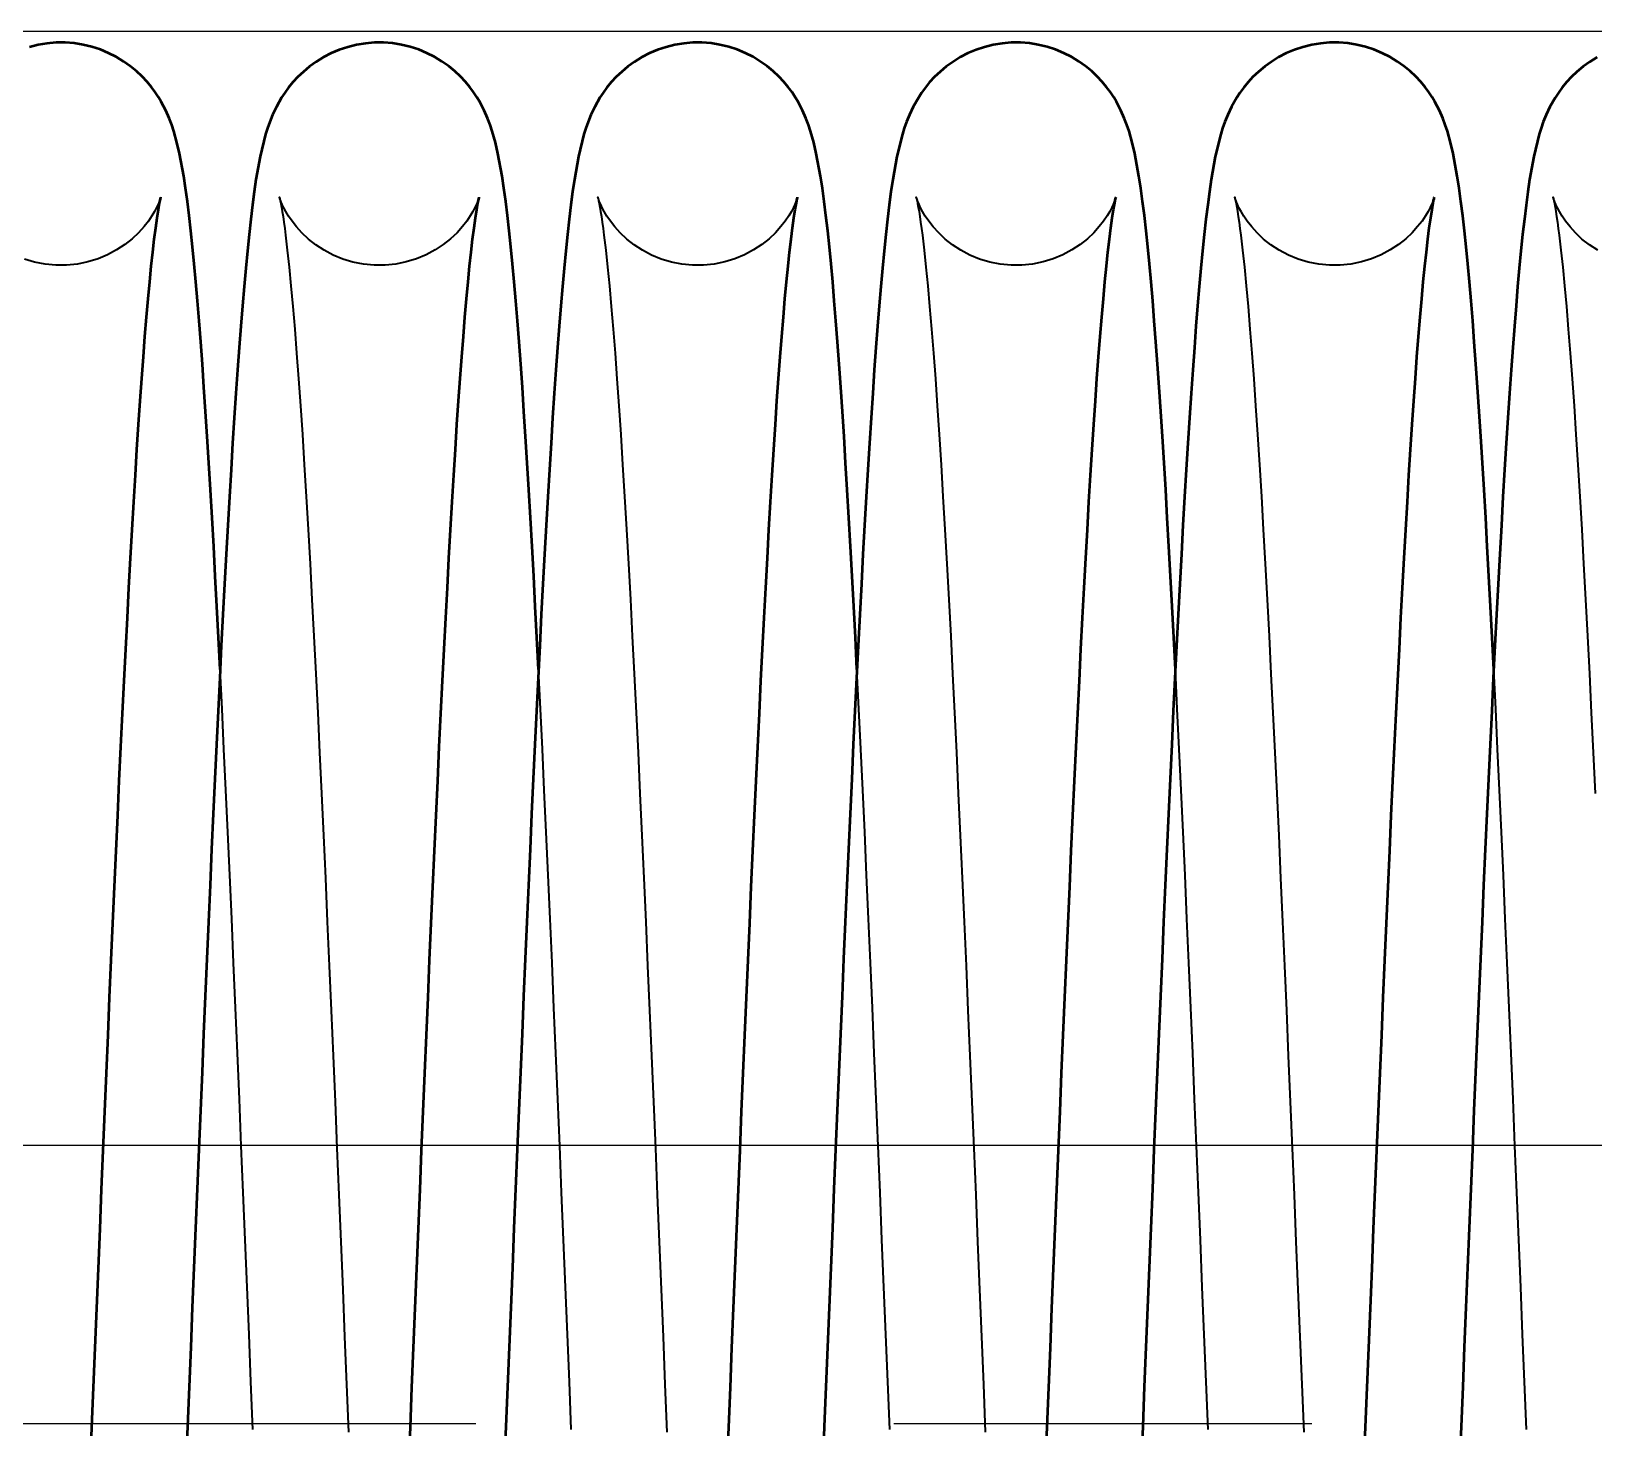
# Model space of a CAD drawing. Header units: millimetres. Extents: x 1448 to 104164, y -19509 to -89.
# Drawn here: x 4319.8 to 4375.9, y -1763.6 to -1713.4 of the extents above; entities that cross this region are included whole.
import ezdxf

# ---------------------------------------------------------------- set-up
doc = ezdxf.new("R2010")
doc.units = ezdxf.units.MM
doc.header["$LTSCALE"] = 60
doc.header["$MEASUREMENT"] = 0
doc.linetypes.add('CENTER', pattern=[2, 1.25, -0.25, 0.25, -0.25])
doc.layers.get('0').update_dxf_attribs({"linetype": 'CONTINUOUS'})
doc.layers.add('cen', color=14, linetype='CONTINUOUS')
doc.layers.add('가려진 것(ISO)', color=7, linetype='CONTINUOUS', lineweight=35)
doc.layers.add('가시적인 것(ISO)', color=7, linetype='CONTINUOUS', lineweight=50)

# ---------------------------------------------------------------- blocks, each defined once
blk = doc.blocks.new('토션스프링1234567')
at = {"layer": '가려진 것(ISO)', "flags": 128}
for points in [[(21462927.904, -50952962.618), (21462928.202, -50952962.424), (21462928.467, -50952962.215), (21462928.699, -50952961.997), (21462928.895, -50952961.781), (21462929.054, -50952961.577), (21462929.18, -50952961.391), (21462929.277, -50952961.228), (21462929.35, -50952961.09), (21462929.403, -50952960.978), (21462929.441, -50952960.888), (21462929.468, -50952960.819), (21462929.486, -50952960.769), (21462929.503, -50952960.715), (21462929.504, -50952960.714), (21462929.494, -50952960.754), (21462929.478, -50952960.829), (21462929.457, -50952960.936), (21462929.432, -50952961.07), (21462929.406, -50952961.228), (21462929.378, -50952961.408), (21462929.349, -50952961.61), (21462929.318, -50952961.832), (21462929.287, -50952962.074), (21462929.223, -50952962.615), (21462929.157, -50952963.225), (21462929.091, -50952963.901), (21462929.024, -50952964.643), (21462928.957, -50952965.447), (21462928.889, -50952966.312), (21462928.82, -50952967.234), (21462928.752, -50952968.211), (21462928.683, -50952969.239), (21462928.615, -50952970.323), (21462928.546, -50952971.459), (21462928.477, -50952972.645), (21462928.408, -50952973.878), (21462928.339, -50952975.155), (21462928.27, -50952976.474), (21462928.201, -50952977.832), (21462928.132, -50952979.225), (21462928.063, -50952980.658), (21462927.994, -50952982.129)], [(21462933.763, -50952960.709), (21462933.771, -50952960.734), (21462933.799, -50952960.816), (21462933.825, -50952960.885), (21462933.863, -50952960.974), (21462933.915, -50952961.086), (21462933.988, -50952961.222), (21462934.083, -50952961.383), (21462934.208, -50952961.568), (21462934.365, -50952961.771), (21462934.559, -50952961.987), (21462934.79, -50952962.205), (21462935.053, -50952962.415), (21462935.349, -50952962.609), (21462935.673, -50952962.782), (21462936.018, -50952962.926), (21462936.382, -50952963.038), (21462936.76, -50952963.114), (21462937.145, -50952963.154), (21462937.532, -50952963.155), (21462937.918, -50952963.117), (21462938.296, -50952963.042), (21462938.66, -50952962.933), (21462939.007, -50952962.79), (21462939.333, -50952962.618), (21462939.63, -50952962.424), (21462939.896, -50952962.215), (21462940.127, -50952961.997), (21462940.323, -50952961.781), (21462940.483, -50952961.577), (21462940.609, -50952961.391), (21462940.706, -50952961.228), (21462940.778, -50952961.09), (21462940.832, -50952960.978), (21462940.87, -50952960.888), (21462940.897, -50952960.819), (21462940.915, -50952960.769), (21462940.932, -50952960.715), (21462940.932, -50952960.714), (21462940.923, -50952960.754), (21462940.907, -50952960.829), (21462940.885, -50952960.936), (21462940.861, -50952961.07), (21462940.834, -50952961.228), (21462940.806, -50952961.408), (21462940.777, -50952961.61), (21462940.747, -50952961.832), (21462940.716, -50952962.074), (21462940.651, -50952962.615), (21462940.586, -50952963.225), (21462940.52, -50952963.901), (21462940.453, -50952964.643), (21462940.385, -50952965.447), (21462940.317, -50952966.312), (21462940.249, -50952967.234), (21462940.18, -50952968.211), (21462940.112, -50952969.239), (21462940.043, -50952970.323), (21462939.975, -50952971.459), (21462939.906, -50952972.645), (21462939.837, -50952973.878), (21462939.768, -50952975.155), (21462939.699, -50952976.474), (21462939.63, -50952977.832), (21462939.561, -50952979.225), (21462939.492, -50952980.658), (21462939.423, -50952982.129), (21462939.354, -50952983.633), (21462939.284, -50952985.169), (21462939.215, -50952986.732), (21462939.146, -50952988.319), (21462939.077, -50952989.926), (21462939.008, -50952991.551), (21462938.939, -50952993.196), (21462938.87, -50952994.86), (21462938.801, -50952996.54), (21462938.732, -50952998.233), (21462938.662, -50952999.935), (21462938.593, -50953001.642), (21462938.524, -50953003.351), (21462938.455, -50953005.058)], [(21462945.192, -50952960.709), (21462945.199, -50952960.734), (21462945.228, -50952960.816), (21462945.254, -50952960.885), (21462945.291, -50952960.974), (21462945.344, -50952961.086), (21462945.416, -50952961.222), (21462945.512, -50952961.383), (21462945.636, -50952961.568), (21462945.794, -50952961.771), (21462945.988, -50952961.987), (21462946.218, -50952962.205), (21462946.482, -50952962.415), (21462946.778, -50952962.609), (21462947.101, -50952962.782), (21462947.447, -50952962.926), (21462947.811, -50952963.038), (21462948.188, -50952963.114), (21462948.573, -50952963.154), (21462948.96, -50952963.155), (21462949.346, -50952963.117), (21462949.725, -50952963.042), (21462950.089, -50952962.933), (21462950.436, -50952962.79), (21462950.761, -50952962.618), (21462951.059, -50952962.424), (21462951.324, -50952962.215), (21462951.556, -50952961.997), (21462951.752, -50952961.781), (21462951.911, -50952961.577), (21462952.037, -50952961.391), (21462952.134, -50952961.228), (21462952.207, -50952961.09), (21462952.26, -50952960.978), (21462952.298, -50952960.888), (21462952.325, -50952960.819), (21462952.343, -50952960.769), (21462952.36, -50952960.715), (21462952.361, -50952960.714), (21462952.352, -50952960.754), (21462952.335, -50952960.829), (21462952.314, -50952960.936), (21462952.289, -50952961.07), (21462952.263, -50952961.228), (21462952.235, -50952961.408), (21462952.206, -50952961.61), (21462952.175, -50952961.832), (21462952.144, -50952962.074), (21462952.08, -50952962.615), (21462952.014, -50952963.225), (21462951.948, -50952963.901), (21462951.881, -50952964.643), (21462951.814, -50952965.447), (21462951.746, -50952966.312), (21462951.677, -50952967.234), (21462951.609, -50952968.211), (21462951.541, -50952969.239), (21462951.472, -50952970.323), (21462951.403, -50952971.459), (21462951.334, -50952972.645), (21462951.265, -50952973.878), (21462951.196, -50952975.155), (21462951.127, -50952976.474), (21462951.058, -50952977.832), (21462950.99, -50952979.225), (21462950.921, -50952980.658), (21462950.852, -50952982.129), (21462950.782, -50952983.633), (21462950.713, -50952985.169), (21462950.644, -50952986.732), (21462950.575, -50952988.319), (21462950.506, -50952989.926), (21462950.437, -50952991.551), (21462950.368, -50952993.196), (21462950.299, -50952994.86), (21462950.229, -50952996.54), (21462950.16, -50952998.233), (21462950.091, -50952999.935), (21462950.022, -50953001.642), (21462949.953, -50953003.351), (21462949.884, -50953005.058)], [(21462956.62, -50952960.709), (21462956.628, -50952960.734), (21462956.656, -50952960.816), (21462956.682, -50952960.885), (21462956.72, -50952960.974), (21462956.773, -50952961.086), (21462956.845, -50952961.222), (21462956.94, -50952961.383), (21462957.065, -50952961.568), (21462957.222, -50952961.771), (21462957.417, -50952961.987), (21462957.647, -50952962.205), (21462957.911, -50952962.415), (21462958.206, -50952962.609), (21462958.53, -50952962.782), (21462958.875, -50952962.926), (21462959.239, -50952963.038), (21462959.617, -50952963.114), (21462960.002, -50952963.154), (21462960.389, -50952963.155), (21462960.775, -50952963.117), (21462961.153, -50952963.042), (21462961.517, -50952962.933), (21462961.864, -50952962.79), (21462962.19, -50952962.618), (21462962.487, -50952962.424), (21462962.753, -50952962.215), (21462962.984, -50952961.997), (21462963.181, -50952961.781), (21462963.34, -50952961.577), (21462963.466, -50952961.391), (21462963.563, -50952961.228), (21462963.635, -50952961.09), (21462963.689, -50952960.978), (21462963.727, -50952960.888), (21462963.754, -50952960.819), (21462963.772, -50952960.769), (21462963.789, -50952960.715), (21462963.789, -50952960.714), (21462963.78, -50952960.754), (21462963.764, -50952960.829), (21462963.742, -50952960.936), (21462963.718, -50952961.07), (21462963.691, -50952961.228), (21462963.663, -50952961.408), (21462963.634, -50952961.61), (21462963.604, -50952961.832), (21462963.573, -50952962.074), (21462963.509, -50952962.615), (21462963.443, -50952963.225), (21462963.377, -50952963.901), (21462963.31, -50952964.643), (21462963.242, -50952965.447), (21462963.174, -50952966.312), (21462963.106, -50952967.234), (21462963.038, -50952968.211), (21462962.969, -50952969.239), (21462962.901, -50952970.323), (21462962.832, -50952971.459), (21462962.763, -50952972.645), (21462962.694, -50952973.878), (21462962.625, -50952975.155), (21462962.556, -50952976.474), (21462962.487, -50952977.832), (21462962.418, -50952979.225), (21462962.349, -50952980.658), (21462962.28, -50952982.129), (21462962.211, -50952983.633), (21462962.142, -50952985.169), (21462962.072, -50952986.732), (21462962.003, -50952988.319), (21462961.934, -50952989.926), (21462961.865, -50952991.551), (21462961.796, -50952993.196), (21462961.727, -50952994.86), (21462961.658, -50952996.54), (21462961.589, -50952998.233), (21462961.519, -50952999.935), (21462961.45, -50953001.642), (21462961.381, -50953003.351), (21462961.312, -50953005.058)], [(21462968.049, -50952960.709), (21462968.056, -50952960.734), (21462968.085, -50952960.816), (21462968.111, -50952960.885), (21462968.148, -50952960.974), (21462968.201, -50952961.086), (21462968.273, -50952961.222), (21462968.369, -50952961.383), (21462968.494, -50952961.568), (21462968.651, -50952961.771), (21462968.845, -50952961.987), (21462969.075, -50952962.205), (21462969.339, -50952962.415), (21462969.635, -50952962.609), (21462969.958, -50952962.782), (21462970.304, -50952962.926), (21462970.668, -50952963.038), (21462971.045, -50952963.114), (21462971.43, -50952963.154), (21462971.817, -50952963.155), (21462972.203, -50952963.117), (21462972.582, -50952963.042), (21462972.946, -50952962.933), (21462973.293, -50952962.79), (21462973.618, -50952962.618), (21462973.916, -50952962.424), (21462974.181, -50952962.215), (21462974.413, -50952961.997), (21462974.609, -50952961.781), (21462974.769, -50952961.577), (21462974.894, -50952961.391), (21462974.992, -50952961.228), (21462975.064, -50952961.09), (21462975.117, -50952960.978), (21462975.156, -50952960.888), (21462975.182, -50952960.819), (21462975.2, -50952960.769), (21462975.218, -50952960.715), (21462975.218, -50952960.714), (21462975.209, -50952960.754), (21462975.192, -50952960.829), (21462975.171, -50952960.936), (21462975.146, -50952961.07), (21462975.12, -50952961.228), (21462975.092, -50952961.408), (21462975.063, -50952961.61), (21462975.032, -50952961.832), (21462975.001, -50952962.074), (21462974.937, -50952962.615), (21462974.872, -50952963.225), (21462974.805, -50952963.901), (21462974.738, -50952964.643), (21462974.671, -50952965.447), (21462974.603, -50952966.312), (21462974.535, -50952967.234), (21462974.466, -50952968.211), (21462974.398, -50952969.239), (21462974.329, -50952970.323), (21462974.26, -50952971.459), (21462974.191, -50952972.645), (21462974.122, -50952973.878), (21462974.053, -50952975.155), (21462973.984, -50952976.474), (21462973.915, -50952977.832), (21462973.847, -50952979.225), (21462973.778, -50952980.658), (21462973.709, -50952982.129), (21462973.639, -50952983.633), (21462973.57, -50952985.169), (21462973.501, -50952986.732), (21462973.432, -50952988.319), (21462973.363, -50952989.926), (21462973.294, -50952991.551), (21462973.225, -50952993.196), (21462973.156, -50952994.86), (21462973.087, -50952996.54), (21462973.017, -50952998.233), (21462972.948, -50952999.935), (21462972.879, -50953001.642), (21462972.81, -50953003.351), (21462972.741, -50953005.058)], [(21462979.478, -50952960.709), (21462979.485, -50952960.734), (21462979.514, -50952960.816), (21462979.539, -50952960.885), (21462979.577, -50952960.974), (21462979.63, -50952961.086), (21462979.702, -50952961.222), (21462979.797, -50952961.383), (21462979.922, -50952961.568), (21462980.08, -50952961.771), (21462980.274, -50952961.987), (21462980.504, -50952962.205), (21462980.768, -50952962.415), (21462981.063, -50952962.609), (21462981.387, -50952962.782), (21462981.732, -50952962.926), (21462982.096, -50952963.038), (21462982.474, -50952963.114), (21462982.859, -50952963.154), (21462983.246, -50952963.155), (21462983.632, -50952963.117), (21462984.01, -50952963.042), (21462984.375, -50952962.933)], [(21462930.459, -50953004.967), (21462930.528, -50953003.26), (21462930.597, -50953001.557), (21462930.666, -50952999.854), (21462930.735, -50952998.153), (21462930.804, -50952996.46), (21462930.873, -50952994.776), (21462930.943, -50952993.106), (21462931.012, -50952991.453), (21462931.081, -50952989.821), (21462931.15, -50952988.213), (21462931.219, -50952986.627), (21462931.288, -50952985.062), (21462931.357, -50952983.522), (21462931.426, -50952982.01), (21462931.496, -50952980.53), (21462931.565, -50952979.083), (21462931.634, -50952977.675)], [(21462941.887, -50953004.967), (21462941.956, -50953003.26), (21462942.025, -50953001.557), (21462942.094, -50952999.854), (21462942.163, -50952998.153), (21462942.233, -50952996.459), (21462942.302, -50952994.776), (21462942.371, -50952993.105), (21462942.44, -50952991.453), (21462942.509, -50952989.821), (21462942.578, -50952988.213), (21462942.647, -50952986.627), (21462942.716, -50952985.062), (21462942.786, -50952983.522), (21462942.855, -50952982.01), (21462942.924, -50952980.53), (21462942.994, -50952979.083), (21462943.063, -50952977.675)], [(21462953.316, -50953004.967), (21462953.385, -50953003.26), (21462953.454, -50953001.557), (21462953.523, -50952999.854), (21462953.592, -50952998.153), (21462953.661, -50952996.459), (21462953.73, -50952994.776), (21462953.8, -50952993.106), (21462953.869, -50952991.453), (21462953.938, -50952989.821), (21462954.007, -50952988.213), (21462954.076, -50952986.627), (21462954.145, -50952985.062), (21462954.214, -50952983.522), (21462954.284, -50952982.01), (21462954.353, -50952980.53), (21462954.422, -50952979.083), (21462954.491, -50952977.675)], [(21462964.744, -50953004.967), (21462964.813, -50953003.26), (21462964.882, -50953001.557), (21462964.951, -50952999.854), (21462965.02, -50952998.153), (21462965.09, -50952996.459), (21462965.159, -50952994.776), (21462965.228, -50952993.106), (21462965.297, -50952991.453), (21462965.366, -50952989.821), (21462965.435, -50952988.213), (21462965.504, -50952986.627), (21462965.573, -50952985.062), (21462965.643, -50952983.522), (21462965.712, -50952982.01), (21462965.781, -50952980.53), (21462965.851, -50952979.083), (21462965.92, -50952977.675)], [(21462976.173, -50953004.967), (21462976.242, -50953003.26), (21462976.311, -50953001.557), (21462976.38, -50952999.854), (21462976.449, -50952998.153), (21462976.518, -50952996.459), (21462976.588, -50952994.776), (21462976.657, -50952993.106), (21462976.726, -50952991.453), (21462976.795, -50952989.821), (21462976.864, -50952988.213), (21462976.933, -50952986.627), (21462977.002, -50952985.062), (21462977.071, -50952983.522), (21462977.141, -50952982.01), (21462977.21, -50952980.53), (21462977.279, -50952979.083), (21462977.348, -50952977.675)]]:
    blk.add_lwpolyline(points, dxfattribs=at)
at = {"layer": '가시적인 것(ISO)', "flags": 128}
for points in [[(21462927.927, -50952955.688), (21462928.186, -50952955.848), (21462928.427, -50952956.022), (21462928.648, -50952956.206), (21462928.848, -50952956.396), (21462929.024, -50952956.587), (21462929.179, -50952956.776), (21462929.314, -50952956.961), (21462929.43, -50952957.139), (21462929.615, -50952957.463), (21462929.751, -50952957.751), (21462929.855, -50952958.006), (21462929.937, -50952958.238), (21462930.004, -50952958.453), (21462930.201, -50952959.252), (21462930.348, -50952960.077), (21462930.412, -50952960.52), (21462930.474, -50952960.994), (21462930.536, -50952961.505), (21462930.597, -50952962.053), (21462930.657, -50952962.637), (21462930.717, -50952963.259), (21462930.776, -50952963.917), (21462930.835, -50952964.611), (21462930.894, -50952965.341), (21462930.952, -50952966.108), (21462931.01, -50952966.912), (21462931.069, -50952967.753), (21462931.127, -50952968.632), (21462931.185, -50952969.546), (21462931.244, -50952970.495), (21462931.302, -50952971.476), (21462931.36, -50952972.489), (21462931.418, -50952973.531), (21462931.476, -50952974.603), (21462931.534, -50952975.702), (21462931.592, -50952976.828), (21462931.649, -50952977.979), (21462931.707, -50952979.159), (21462931.765, -50952980.366), (21462931.823, -50952981.597), (21462931.881, -50952982.852), (21462931.939, -50952984.128), (21462931.997, -50952985.423), (21462932.054, -50952986.736), (21462932.112, -50952988.065), (21462932.17, -50952989.407), (21462932.227, -50952990.761), (21462932.285, -50952992.131), (21462932.343, -50952993.516), (21462932.401, -50952994.913), (21462932.459, -50952996.32), (21462932.516, -50952997.735), (21462932.574, -50952999.156), (21462932.632, -50953000.581), (21462932.69, -50953002.008), (21462932.748, -50953003.434), (21462932.805, -50953004.859), (21462932.863, -50953006.283)], [(21462931.634, -50952977.675), (21462931.692, -50952976.528), (21462931.75, -50952975.411), (21462931.807, -50952974.321), (21462931.865, -50952973.258), (21462931.923, -50952972.225), (21462931.981, -50952971.222), (21462932.039, -50952970.25), (21462932.098, -50952969.312), (21462932.156, -50952968.407), (21462932.214, -50952967.539), (21462932.272, -50952966.707), (21462932.331, -50952965.913), (21462932.389, -50952965.157), (21462932.447, -50952964.437), (21462932.505, -50952963.754), (21462932.564, -50952963.107), (21462932.624, -50952962.495), (21462932.684, -50952961.919), (21462932.746, -50952961.377), (21462932.81, -50952960.868), (21462932.875, -50952960.394), (21462932.943, -50952959.952), (21462933.092, -50952959.142), (21462933.184, -50952958.749), (21462933.298, -50952958.34), (21462933.373, -50952958.116), (21462933.466, -50952957.873), (21462933.585, -50952957.6), (21462933.746, -50952957.291), (21462933.847, -50952957.124), (21462933.964, -50952956.947), (21462934.101, -50952956.762), (21462934.257, -50952956.572), (21462934.436, -50952956.381), (21462934.636, -50952956.192), (21462934.859, -50952956.008), (21462935.102, -50952955.835), (21462935.363, -50952955.676), (21462935.64, -50952955.535), (21462935.933, -50952955.414), (21462936.238, -50952955.314), (21462936.552, -50952955.238), (21462936.872, -50952955.187), (21462937.197, -50952955.162), (21462937.524, -50952955.163), (21462937.849, -50952955.19), (21462938.169, -50952955.243), (21462938.482, -50952955.321), (21462938.786, -50952955.422), (21462939.079, -50952955.546), (21462939.356, -50952955.688), (21462939.615, -50952955.848), (21462939.856, -50952956.022), (21462940.077, -50952956.206), (21462940.276, -50952956.396), (21462940.452, -50952956.587), (21462940.607, -50952956.776), (21462940.742, -50952956.961), (21462940.859, -50952957.138), (21462941.043, -50952957.463), (21462941.18, -50952957.751), (21462941.283, -50952958.006), (21462941.366, -50952958.238), (21462941.433, -50952958.453), (21462941.629, -50952959.252), (21462941.776, -50952960.076), (21462941.84, -50952960.519), (21462941.902, -50952960.993), (21462941.964, -50952961.505), (21462942.026, -50952962.053), (21462942.086, -50952962.638), (21462942.146, -50952963.259), (21462942.205, -50952963.916), (21462942.264, -50952964.61), (21462942.322, -50952965.34), (21462942.381, -50952966.107), (21462942.439, -50952966.912), (21462942.497, -50952967.754), (21462942.556, -50952968.634), (21462942.614, -50952969.548), (21462942.672, -50952970.497), (21462942.73, -50952971.478), (21462942.789, -50952972.49), (21462942.847, -50952973.533), (21462942.905, -50952974.604), (21462942.962, -50952975.703), (21462943.02, -50952976.827), (21462943.078, -50952977.98), (21462943.136, -50952979.16), (21462943.193, -50952980.368), (21462943.251, -50952981.6), (21462943.309, -50952982.854), (21462943.367, -50952984.13), (21462943.425, -50952985.425), (21462943.483, -50952986.738), (21462943.541, -50952988.066), (21462943.598, -50952989.407), (21462943.656, -50952990.762), (21462943.714, -50952992.133), (21462943.771, -50952993.518), (21462943.829, -50952994.915), (21462943.887, -50952996.322), (21462943.945, -50952997.737), (21462944.003, -50952999.158), (21462944.061, -50953000.583), (21462944.119, -50953002.009), (21462944.176, -50953003.435), (21462944.234, -50953004.859), (21462944.292, -50953006.285)], [(21462943.063, -50952977.675), (21462943.12, -50952976.528), (21462943.178, -50952975.411), (21462943.236, -50952974.321), (21462943.294, -50952973.258), (21462943.352, -50952972.225), (21462943.41, -50952971.222), (21462943.468, -50952970.25), (21462943.526, -50952969.312), (21462943.585, -50952968.407), (21462943.643, -50952967.539), (21462943.701, -50952966.707), (21462943.759, -50952965.913), (21462943.817, -50952965.157), (21462943.875, -50952964.437), (21462943.934, -50952963.754), (21462943.993, -50952963.107), (21462944.052, -50952962.495), (21462944.113, -50952961.918), (21462944.175, -50952961.376), (21462944.239, -50952960.868), (21462944.304, -50952960.394), (21462944.371, -50952959.952), (21462944.521, -50952959.142), (21462944.612, -50952958.749), (21462944.726, -50952958.34), (21462944.801, -50952958.116), (21462944.894, -50952957.873), (21462945.014, -50952957.599), (21462945.175, -50952957.291), (21462945.276, -50952957.124), (21462945.393, -50952956.947), (21462945.529, -50952956.762), (21462945.686, -50952956.572), (21462945.864, -50952956.38), (21462946.065, -50952956.191), (21462946.287, -50952956.008), (21462946.53, -50952955.835), (21462946.792, -50952955.676), (21462947.069, -50952955.535), (21462947.362, -50952955.414), (21462947.667, -50952955.314), (21462947.981, -50952955.238), (21462948.301, -50952955.187), (21462948.626, -50952955.162), (21462948.953, -50952955.163), (21462949.278, -50952955.19), (21462949.598, -50952955.243), (21462949.911, -50952955.321), (21462950.215, -50952955.422), (21462950.507, -50952955.546), (21462950.784, -50952955.688), (21462951.043, -50952955.848), (21462951.284, -50952956.022), (21462951.505, -50952956.206), (21462951.705, -50952956.396), (21462951.881, -50952956.587), (21462952.036, -50952956.776), (21462952.171, -50952956.961), (21462952.287, -50952957.139), (21462952.472, -50952957.463), (21462952.608, -50952957.751), (21462952.712, -50952958.006), (21462952.794, -50952958.238), (21462952.862, -50952958.453), (21462953.058, -50952959.252), (21462953.205, -50952960.077), (21462953.269, -50952960.52), (21462953.331, -50952960.993), (21462953.393, -50952961.505), (21462953.454, -50952962.053), (21462953.515, -50952962.637), (21462953.574, -50952963.259), (21462953.634, -50952963.917), (21462953.692, -50952964.611), (21462953.751, -50952965.341), (21462953.809, -50952966.107), (21462953.868, -50952966.912), (21462953.926, -50952967.754), (21462953.984, -50952968.633), (21462954.042, -50952969.547), (21462954.101, -50952970.495), (21462954.159, -50952971.477), (21462954.217, -50952972.489), (21462954.275, -50952973.532), (21462954.333, -50952974.603), (21462954.391, -50952975.702), (21462954.449, -50952976.828), (21462954.506, -50952977.979), (21462954.564, -50952979.159), (21462954.622, -50952980.366), (21462954.68, -50952981.598), (21462954.738, -50952982.853), (21462954.796, -50952984.129), (21462954.854, -50952985.424), (21462954.912, -50952986.737), (21462954.969, -50952988.065), (21462955.027, -50952989.407), (21462955.085, -50952990.762), (21462955.142, -50952992.132), (21462955.2, -50952993.517), (21462955.258, -50952994.914), (21462955.316, -50952996.321), (21462955.374, -50952997.736), (21462955.432, -50952999.157), (21462955.489, -50953000.582), (21462955.547, -50953002.008), (21462955.605, -50953003.435), (21462955.662, -50953004.859), (21462955.72, -50953006.284)], [(21462954.491, -50952977.675), (21462954.549, -50952976.528), (21462954.607, -50952975.411), (21462954.664, -50952974.321), (21462954.722, -50952973.258), (21462954.78, -50952972.225), (21462954.838, -50952971.222), (21462954.897, -50952970.25), (21462954.955, -50952969.312), (21462955.013, -50952968.407), (21462955.071, -50952967.539), (21462955.13, -50952966.707), (21462955.188, -50952965.913), (21462955.246, -50952965.157), (21462955.304, -50952964.437), (21462955.362, -50952963.754), (21462955.421, -50952963.107), (21462955.481, -50952962.495), (21462955.542, -50952961.919), (21462955.604, -50952961.376), (21462955.667, -50952960.868), (21462955.733, -50952960.394), (21462955.8, -50952959.952), (21462955.949, -50952959.142), (21462956.041, -50952958.749), (21462956.155, -50952958.34), (21462956.23, -50952958.116), (21462956.323, -50952957.873), (21462956.442, -50952957.6), (21462956.603, -50952957.291), (21462956.704, -50952957.124), (21462956.821, -50952956.947), (21462956.958, -50952956.762), (21462957.115, -50952956.572), (21462957.293, -50952956.38), (21462957.493, -50952956.191), (21462957.716, -50952956.008), (21462957.959, -50952955.835), (21462958.22, -50952955.676), (21462958.497, -50952955.535), (21462958.79, -50952955.414), (21462959.095, -50952955.314), (21462959.409, -50952955.238), (21462959.729, -50952955.187), (21462960.054, -50952955.162), (21462960.381, -50952955.163), (21462960.707, -50952955.19), (21462961.027, -50952955.243), (21462961.339, -50952955.321), (21462961.644, -50952955.422), (21462961.936, -50952955.546), (21462962.213, -50952955.688), (21462962.472, -50952955.848), (21462962.713, -50952956.022), (21462962.934, -50952956.206), (21462963.133, -50952956.396), (21462963.31, -50952956.587), (21462963.464, -50952956.776), (21462963.599, -50952956.961), (21462963.716, -50952957.138), (21462963.901, -50952957.463), (21462964.037, -50952957.751), (21462964.141, -50952958.006), (21462964.223, -50952958.238), (21462964.29, -50952958.453), (21462964.486, -50952959.252), (21462964.634, -50952960.076), (21462964.698, -50952960.519), (21462964.76, -50952960.993), (21462964.822, -50952961.505), (21462964.883, -50952962.053), (21462964.943, -50952962.638), (21462965.003, -50952963.259), (21462965.062, -50952963.916), (21462965.121, -50952964.61), (21462965.18, -50952965.341), (21462965.238, -50952966.107), (21462965.296, -50952966.912), (21462965.354, -50952967.754), (21462965.413, -50952968.633), (21462965.471, -50952969.548), (21462965.529, -50952970.496), (21462965.588, -50952971.477), (21462965.646, -50952972.49), (21462965.704, -50952973.532), (21462965.762, -50952974.604), (21462965.82, -50952975.703), (21462965.877, -50952976.827), (21462965.935, -50952977.979), (21462965.993, -50952979.16), (21462966.051, -50952980.367), (21462966.109, -50952981.599), (21462966.167, -50952982.854), (21462966.224, -50952984.13), (21462966.282, -50952985.425), (21462966.34, -50952986.737), (21462966.398, -50952988.065), (21462966.456, -50952989.407), (21462966.513, -50952990.762), (21462966.571, -50952992.132), (21462966.629, -50952993.517), (21462966.686, -50952994.914), (21462966.744, -50952996.322), (21462966.802, -50952997.737), (21462966.86, -50952999.158), (21462966.918, -50953000.582), (21462966.976, -50953002.009), (21462967.033, -50953003.435), (21462967.091, -50953004.859), (21462967.149, -50953006.284)], [(21462965.92, -50952977.675), (21462965.978, -50952976.528), (21462966.035, -50952975.411), (21462966.093, -50952974.321), (21462966.151, -50952973.258), (21462966.209, -50952972.225), (21462966.267, -50952971.222), (21462966.325, -50952970.25), (21462966.383, -50952969.312), (21462966.442, -50952968.407), (21462966.5, -50952967.539), (21462966.558, -50952966.707), (21462966.616, -50952965.913), (21462966.674, -50952965.157), (21462966.733, -50952964.437), (21462966.791, -50952963.754), (21462966.85, -50952963.107), (21462966.909, -50952962.495), (21462966.97, -50952961.918), (21462967.032, -50952961.376), (21462967.096, -50952960.868), (21462967.161, -50952960.394), (21462967.229, -50952959.952), (21462967.378, -50952959.142), (21462967.469, -50952958.749), (21462967.583, -50952958.34), (21462967.658, -50952958.116), (21462967.751, -50952957.873), (21462967.871, -50952957.599), (21462968.032, -50952957.291), (21462968.133, -50952957.124), (21462968.25, -50952956.947), (21462968.386, -50952956.762), (21462968.543, -50952956.572), (21462968.721, -50952956.38), (21462968.922, -50952956.191), (21462969.144, -50952956.008), (21462969.388, -50952955.835), (21462969.649, -50952955.676), (21462969.926, -50952955.535), (21462970.219, -50952955.414), (21462970.524, -50952955.314), (21462970.838, -50952955.238), (21462971.158, -50952955.187), (21462971.483, -50952955.162), (21462971.81, -50952955.163), (21462972.135, -50952955.19), (21462972.455, -50952955.243), (21462972.768, -50952955.321), (21462973.072, -50952955.422), (21462973.365, -50952955.546), (21462973.641, -50952955.688), (21462973.901, -50952955.848), (21462974.141, -50952956.022), (21462974.362, -50952956.206), (21462974.562, -50952956.396), (21462974.738, -50952956.587), (21462974.893, -50952956.776), (21462975.028, -50952956.961), (21462975.144, -50952957.138), (21462975.329, -50952957.463), (21462975.466, -50952957.751), (21462975.569, -50952958.006), (21462975.652, -50952958.238), (21462975.719, -50952958.453), (21462975.915, -50952959.252), (21462976.062, -50952960.076), (21462976.126, -50952960.519), (21462976.188, -50952960.993), (21462976.25, -50952961.505), (21462976.311, -50952962.053), (21462976.372, -50952962.637), (21462976.431, -50952963.259), (21462976.491, -50952963.916), (21462976.55, -50952964.611), (21462976.608, -50952965.341), (21462976.666, -50952966.107), (21462976.725, -50952966.912), (21462976.783, -50952967.754), (21462976.841, -50952968.633), (21462976.9, -50952969.547), (21462976.958, -50952970.496), (21462977.016, -50952971.477), (21462977.074, -50952972.489), (21462977.132, -50952973.532), (21462977.19, -50952974.604), (21462977.248, -50952975.703), (21462977.306, -50952976.828), (21462977.364, -50952977.979), (21462977.421, -50952979.16), (21462977.479, -50952980.367), (21462977.537, -50952981.599), (21462977.595, -50952982.853), (21462977.653, -50952984.129), (21462977.711, -50952985.425), (21462977.769, -50952986.737), (21462977.827, -50952988.065), (21462977.884, -50952989.407), (21462977.942, -50952990.762), (21462977.999, -50952992.132), (21462978.057, -50952993.517), (21462978.115, -50952994.914), (21462978.173, -50952996.321), (21462978.231, -50952997.736), (21462978.289, -50952999.157), (21462978.347, -50953000.582), (21462978.404, -50953002.009), (21462978.462, -50953003.435), (21462978.52, -50953004.859), (21462978.577, -50953006.284)], [(21462977.348, -50952977.675), (21462977.406, -50952976.528), (21462977.464, -50952975.411), (21462977.522, -50952974.321), (21462977.579, -50952973.258), (21462977.638, -50952972.225), (21462977.696, -50952971.222), (21462977.754, -50952970.25), (21462977.812, -50952969.312), (21462977.87, -50952968.407), (21462977.928, -50952967.539), (21462977.987, -50952966.707), (21462978.045, -50952965.913), (21462978.103, -50952965.157), (21462978.161, -50952964.437), (21462978.219, -50952963.754), (21462978.278, -50952963.107), (21462978.338, -50952962.495), (21462978.399, -50952961.919), (21462978.461, -50952961.376), (21462978.524, -50952960.868), (21462978.59, -50952960.394), (21462978.657, -50952959.952), (21462978.807, -50952959.142), (21462978.898, -50952958.749), (21462979.012, -50952958.34), (21462979.087, -50952958.116), (21462979.18, -50952957.873), (21462979.299, -50952957.6), (21462979.46, -50952957.291), (21462979.561, -50952957.124), (21462979.679, -50952956.947), (21462979.815, -50952956.762), (21462979.972, -50952956.572), (21462980.15, -50952956.38), (21462980.35, -50952956.191), (21462980.573, -50952956.008), (21462980.816, -50952955.835), (21462981.077, -50952955.676), (21462981.355, -50952955.535), (21462981.647, -50952955.414), (21462981.952, -50952955.314), (21462982.267, -50952955.238), (21462982.587, -50952955.187), (21462982.912, -50952955.162), (21462983.239, -50952955.163), (21462983.564, -50952955.19), (21462983.884, -50952955.243), (21462984.197, -50952955.321)], [(21462936.293, -50953006.309), (21462936.235, -50953004.883), (21462936.177, -50953003.459), (21462936.12, -50953002.034), (21462936.062, -50953000.608), (21462936.004, -50952999.185), (21462935.946, -50952997.765), (21462935.888, -50952996.351), (21462935.83, -50952994.946), (21462935.773, -50952993.551), (21462935.715, -50952992.169), (21462935.657, -50952990.801), (21462935.6, -50952989.45), (21462935.542, -50952988.112), (21462935.484, -50952986.789), (21462935.426, -50952985.481), (21462935.368, -50952984.192), (21462935.311, -50952982.922), (21462935.253, -50952981.674), (21462935.195, -50952980.45), (21462935.137, -50952979.252), (21462935.08, -50952978.081), (21462935.022, -50952976.939), (21462934.965, -50952975.825), (21462934.907, -50952974.738), (21462934.849, -50952973.68), (21462934.791, -50952972.653), (21462934.734, -50952971.657), (21462934.676, -50952970.696), (21462934.619, -50952969.769), (21462934.561, -50952968.88), (21462934.504, -50952968.03), (21462934.447, -50952967.219), (21462934.39, -50952966.446), (21462934.333, -50952965.712), (21462934.275, -50952965.017), (21462934.219, -50952964.365), (21462934.162, -50952963.757), (21462934.107, -50952963.195), (21462934.052, -50952962.682), (21462933.999, -50952962.218), (21462933.947, -50952961.808), (21462933.897, -50952961.451), (21462933.85, -50952961.153), (21462933.809, -50952960.921), (21462933.791, -50952960.833), (21462933.777, -50952960.766), (21462933.767, -50952960.724), (21462933.763, -50952960.709)], [(21462947.721, -50953006.309), (21462947.663, -50953004.883), (21462947.606, -50953003.459), (21462947.548, -50953002.034), (21462947.49, -50953000.608), (21462947.433, -50952999.185), (21462947.375, -50952997.765), (21462947.317, -50952996.351), (21462947.259, -50952994.946), (21462947.201, -50952993.551), (21462947.143, -50952992.169), (21462947.086, -50952990.801), (21462947.028, -50952989.45), (21462946.97, -50952988.112), (21462946.913, -50952986.789), (21462946.855, -50952985.481), (21462946.797, -50952984.192), (21462946.739, -50952982.922), (21462946.681, -50952981.674), (21462946.624, -50952980.45), (21462946.566, -50952979.252), (21462946.508, -50952978.081), (21462946.451, -50952976.939), (21462946.393, -50952975.825), (21462946.335, -50952974.738), (21462946.278, -50952973.68), (21462946.22, -50952972.653), (21462946.162, -50952971.657), (21462946.105, -50952970.696), (21462946.047, -50952969.769), (21462945.99, -50952968.88), (21462945.933, -50952968.03), (21462945.876, -50952967.219), (21462945.819, -50952966.446), (21462945.761, -50952965.712), (21462945.704, -50952965.017), (21462945.647, -50952964.365), (21462945.591, -50952963.757), (21462945.535, -50952963.195), (21462945.481, -50952962.682), (21462945.428, -50952962.218), (21462945.376, -50952961.808), (21462945.326, -50952961.451), (21462945.279, -50952961.153), (21462945.238, -50952960.921), (21462945.22, -50952960.833), (21462945.205, -50952960.766), (21462945.196, -50952960.724), (21462945.192, -50952960.709)], [(21462959.15, -50953006.309), (21462959.092, -50953004.883), (21462959.034, -50953003.459), (21462958.977, -50953002.034), (21462958.919, -50953000.608), (21462958.861, -50952999.185), (21462958.803, -50952997.765), (21462958.745, -50952996.351), (21462958.687, -50952994.946), (21462958.63, -50952993.551), (21462958.572, -50952992.169), (21462958.514, -50952990.801), (21462958.457, -50952989.45), (21462958.399, -50952988.112), (21462958.341, -50952986.789), (21462958.283, -50952985.481), (21462958.226, -50952984.192), (21462958.168, -50952982.922), (21462958.11, -50952981.674), (21462958.052, -50952980.45), (21462957.994, -50952979.252), (21462957.937, -50952978.081), (21462957.879, -50952976.939), (21462957.822, -50952975.825), (21462957.764, -50952974.738), (21462957.706, -50952973.68), (21462957.649, -50952972.653), (21462957.591, -50952971.657), (21462957.533, -50952970.696), (21462957.476, -50952969.769), (21462957.418, -50952968.88), (21462957.361, -50952968.03), (21462957.304, -50952967.219), (21462957.247, -50952966.446), (21462957.19, -50952965.712), (21462957.133, -50952965.017), (21462957.076, -50952964.365), (21462957.019, -50952963.757), (21462956.964, -50952963.195), (21462956.909, -50952962.682), (21462956.856, -50952962.218), (21462956.804, -50952961.808), (21462956.754, -50952961.451), (21462956.708, -50952961.153), (21462956.666, -50952960.921), (21462956.648, -50952960.833), (21462956.634, -50952960.766), (21462956.624, -50952960.724), (21462956.62, -50952960.709)], [(21462970.578, -50953006.309), (21462970.521, -50953004.883), (21462970.463, -50953003.459), (21462970.405, -50953002.034), (21462970.348, -50953000.608), (21462970.29, -50952999.185), (21462970.232, -50952997.765), (21462970.174, -50952996.351), (21462970.116, -50952994.946), (21462970.058, -50952993.551), (21462970, -50952992.169), (21462969.943, -50952990.801), (21462969.885, -50952989.45), (21462969.828, -50952988.112), (21462969.77, -50952986.789), (21462969.712, -50952985.481), (21462969.654, -50952984.192), (21462969.596, -50952982.922), (21462969.538, -50952981.674), (21462969.481, -50952980.45), (21462969.423, -50952979.252), (21462969.365, -50952978.081), (21462969.308, -50952976.939), (21462969.25, -50952975.825), (21462969.193, -50952974.738), (21462969.135, -50952973.68), (21462969.077, -50952972.653), (21462969.02, -50952971.657), (21462968.962, -50952970.696), (21462968.904, -50952969.769), (21462968.847, -50952968.88), (21462968.79, -50952968.03), (21462968.733, -50952967.219), (21462968.676, -50952966.446), (21462968.618, -50952965.712), (21462968.561, -50952965.017), (21462968.504, -50952964.365), (21462968.448, -50952963.757), (21462968.392, -50952963.195), (21462968.338, -50952962.682), (21462968.285, -50952962.218), (21462968.233, -50952961.808), (21462968.183, -50952961.451), (21462968.136, -50952961.153), (21462968.095, -50952960.921), (21462968.077, -50952960.833), (21462968.063, -50952960.766), (21462968.053, -50952960.724), (21462968.049, -50952960.709)], [(21462982.007, -50953006.309), (21462981.949, -50953004.883), (21462981.892, -50953003.459), (21462981.834, -50953002.034), (21462981.776, -50953000.608), (21462981.718, -50952999.185), (21462981.66, -50952997.765), (21462981.603, -50952996.351), (21462981.545, -50952994.946), (21462981.487, -50952993.551), (21462981.429, -50952992.169), (21462981.371, -50952990.801), (21462981.314, -50952989.45), (21462981.256, -50952988.112), (21462981.198, -50952986.789), (21462981.141, -50952985.481), (21462981.083, -50952984.192), (21462981.025, -50952982.922), (21462980.967, -50952981.674), (21462980.909, -50952980.45), (21462980.852, -50952979.252), (21462980.794, -50952978.081), (21462980.736, -50952976.939), (21462980.679, -50952975.825), (21462980.621, -50952974.738), (21462980.563, -50952973.68), (21462980.506, -50952972.653), (21462980.448, -50952971.657), (21462980.39, -50952970.696), (21462980.333, -50952969.769), (21462980.276, -50952968.88), (21462980.218, -50952968.03), (21462980.161, -50952967.219), (21462980.104, -50952966.446), (21462980.047, -50952965.712), (21462979.99, -50952965.017), (21462979.933, -50952964.365), (21462979.876, -50952963.757), (21462979.821, -50952963.195), (21462979.766, -50952962.682), (21462979.713, -50952962.218), (21462979.662, -50952961.808), (21462979.612, -50952961.451), (21462979.565, -50952961.153), (21462979.523, -50952960.921), (21462979.506, -50952960.833), (21462979.491, -50952960.766), (21462979.481, -50952960.724), (21462979.478, -50952960.709)]]:
    blk.add_lwpolyline(points, dxfattribs=at)

msp = doc.modelspace()

# ---------------------------------------------------------------- linework, layer by layer
at = {"color": 3}
for p, q in [((2830.755, -1713.431), (5130.755, -1713.431)), ((2630.755, -1753.431), (5402.629, -1753.431))]:
    msp.add_line(p, q, dxfattribs=at)
at = {"layer": 'cen', "linetype": 'CENTER'}
msp.add_line((2580.755, -1763.431), (5452.629, -1763.431), dxfattribs=at)

# ---------------------------------------------------------------- block references
at = {"xscale": -1}
msp.add_blockref('토션스프링1234567', (21467303.922, 50951241.322), dxfattribs=at)

doc.saveas('drawing.dxf')
